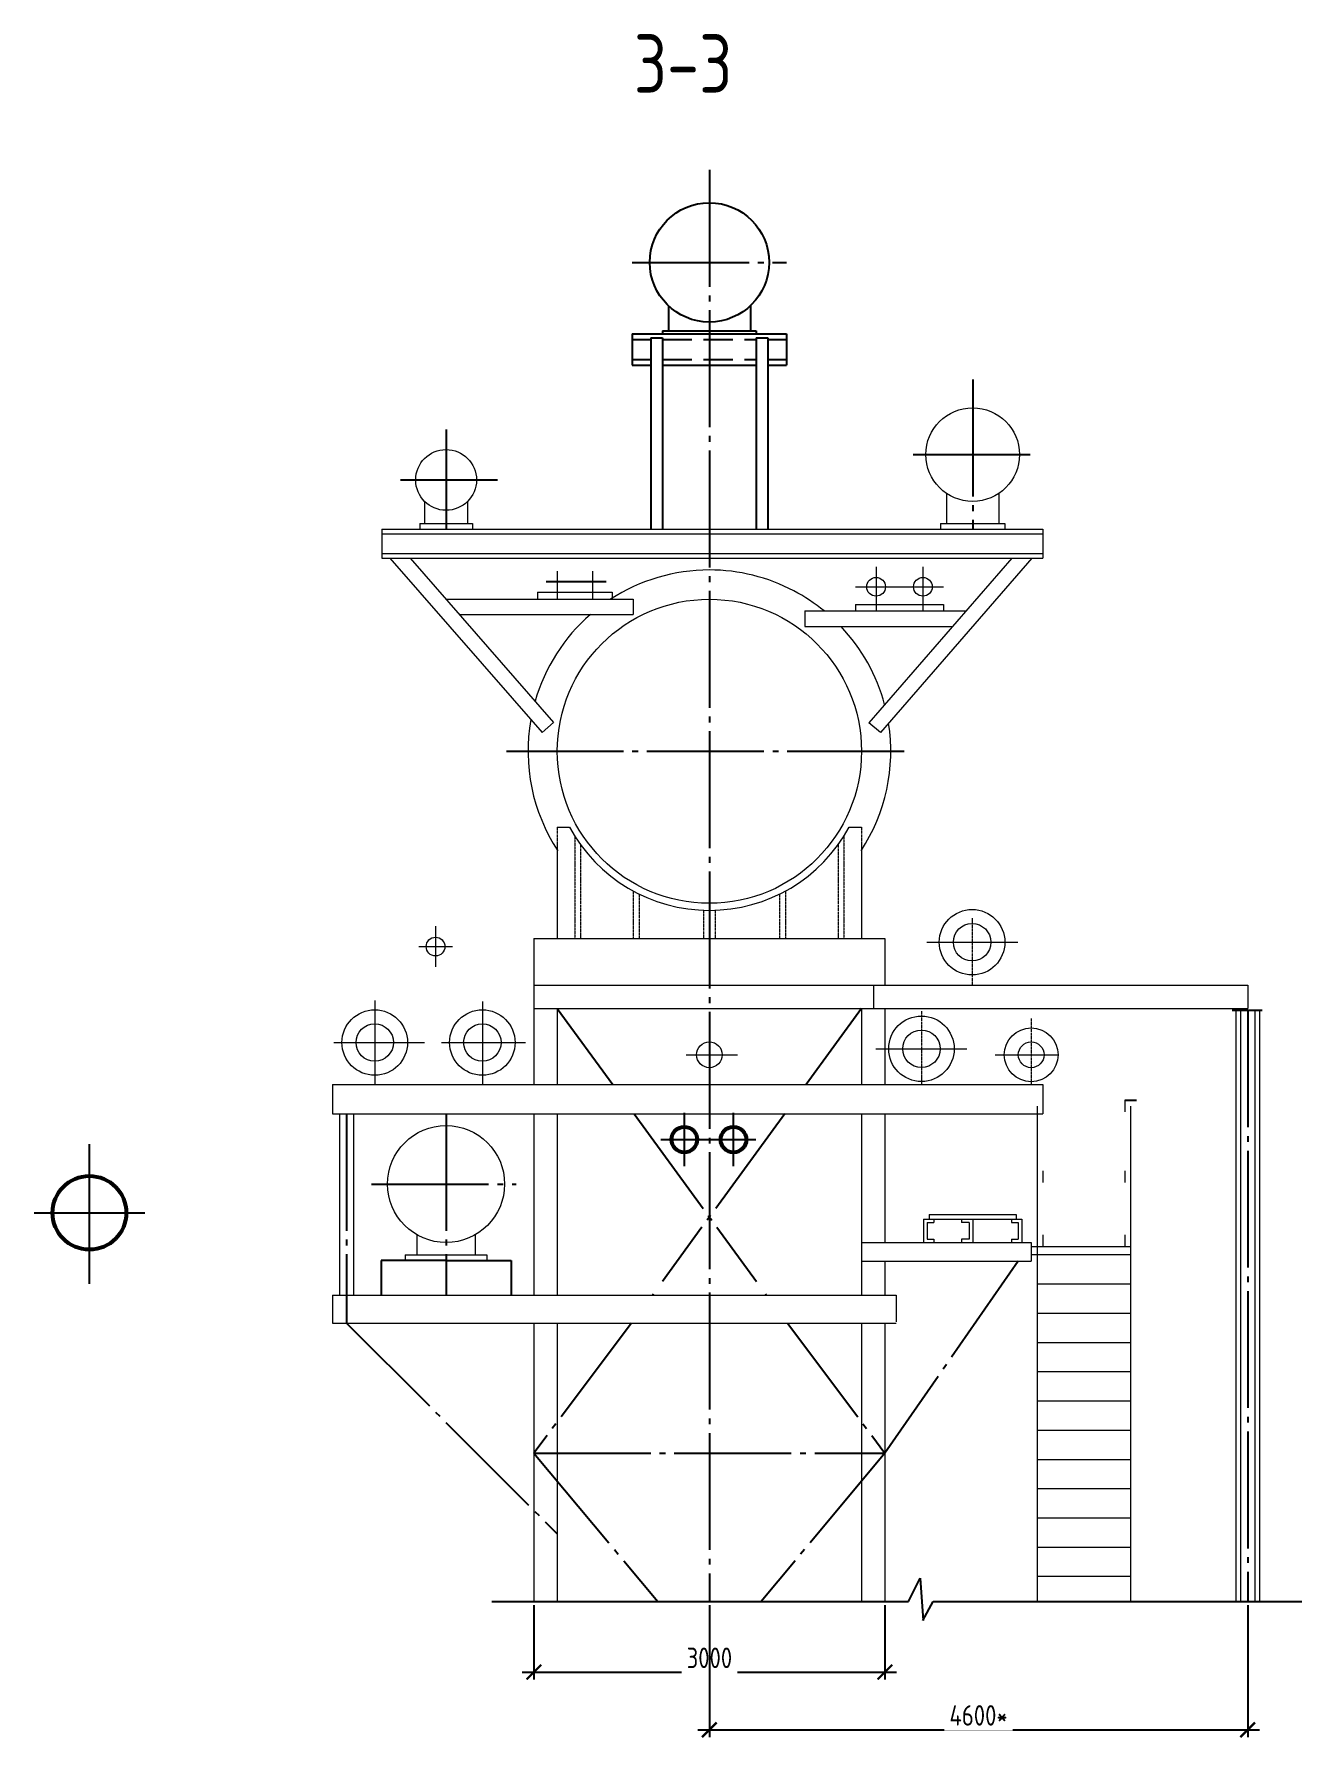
# Model space of a CAD drawing. Header units: inches. Extents: x -228863 to 215834, y 14270 to 189847.
# Drawn here: x 131927 to 142761, y 94500 to 109068 of the extents above; entities that cross this region are included whole.
import ezdxf

# ---------------------------------------------------------------- set-up
doc = ezdxf.new("R2010")
doc.units = ezdxf.units.IN
doc.header["$MEASUREMENT"] = 0
for name, pattern in [('ACAD_ISO04W100', [30, 24, -3, 0, -3]), ('GOST2.303 4', [7, 5, -2, 0]), ('GOST2.303 5', [24, 20, -1.5, 1, -1.5]), ('ГОСТ 2.303 5', [24, 20, -1.5, 1, -1.5])]:
    doc.linetypes.add(name, pattern=pattern)
doc.layers.get('0').update_dxf_attribs({"linetype": 'CONTINUOUS', "lineweight": 20})
doc.layers.get('Defpoints').update_dxf_attribs({"linetype": 'CONTINUOUS'})
for name, color, linetype, lineweight in [('Text', 7, 'CONTINUOUS', 30), ('Кислород НД', 192, 'CONTINUOUS', 53), ('ПИ_NG LP', 6, 'CONTINUOUS', 53)]:
    doc.layers.add(name, color=color, linetype=linetype, lineweight=lineweight)
for name, color, linetype in [('VPORTS', 7, 'CONTINUOUS'), ('неосновной', 7, 'CONTINUOUS'), ('осевая', 7, 'ACAD_ISO04W100')]:
    doc.layers.add(name, color=color, linetype=linetype)
doc.styles.add('GOST 2.304', font='CS_Gost2304.shx')
doc.styles.add('ГОСТ 2.304', font='CS_Gost2304.shx')
doc.dimstyles.new('SPDS', dxfattribs={"dimscale": 50, "dimtxt": 3.5, "dimasz": 2.5, "dimexe": 1.25, "dimexo": 0.625, "dimtad": 1, "dimdec": 0, "dimrnd": 0.001, "dimtxsty": 'GOST 2.304', "dimblk": 'ARCHTICK', "dimcen": 2.5, "dimdle": 2, "dimadec": 0, "dimazin": 2, "dimtfac": 0.75, "dimtdec": 0, "dimtmove": 1, "dimatfit": 3, "dimfxl": 1, "dimtolj": 1, "dimarcsym": 0})

# ---------------------------------------------------------------- blocks, each defined once
blk = doc.blocks.new('_ArchTick')
at = {"color": 0, "linetype": 'ByBlock', "const_width": 0.15}
blk.add_lwpolyline([(-0.5, -0.5), (0.5, 0.5)], dxfattribs=at)
blk = doc.blocks.new('*D19')
at = {"layer": 'Defpoints', "color": 0}
for p in [(136198, 95666), (139198, 95666), (139198, 95063)]:
    blk.add_point(p, dxfattribs=at)
at = {"layer": 'VPORTS', "color": 0, "lineweight": -2, "ltscale": 50}
for p, q in [((136198, 95635), (136198, 95001)), ((139198, 95635), (139198, 95001)), ((136098, 95063), (139298, 95063))]:
    blk.add_line(p, q, dxfattribs=at)
at = {"layer": 'VPORTS', "color": 0, "lineweight": -2, "xscale": 125, "yscale": 125, "zscale": 125, "rotation": 180}
blk.add_blockref('_ArchTick', (136198, 95063), dxfattribs=at)
at = {"layer": 'VPORTS', "color": 0, "lineweight": -2, "xscale": 125, "yscale": 125, "zscale": 125}
blk.add_blockref('_ArchTick', (139198, 95063), dxfattribs=at)
at = {"layer": 'VPORTS', "color": 0, "linetype": 'ByBlock', "ltscale": 50, "insert": (137698, 95185), "char_height": 175, "attachment_point": 5, "style": 'GOST 2.304', "bg_fill": 3, "box_fill_scale": 1.25, "bg_fill_color": 256, "bg_fill_true_color": 13158600, "bg_fill_transparency": 0}
blk.add_mtext('\\A1;3000', dxfattribs=at)
blk = doc.blocks.new('*D20')
at = {"layer": 'Defpoints', "color": 0}
for p in [(137698, 95666), (142298, 95666), (142298, 94570)]:
    blk.add_point(p, dxfattribs=at)
at = {"layer": 'VPORTS', "color": 0, "lineweight": -2, "ltscale": 50}
for p, q in [((137698, 95635), (137698, 94507)), ((142298, 95635), (142298, 94507)), ((137598, 94570), (142398, 94570))]:
    blk.add_line(p, q, dxfattribs=at)
at = {"layer": 'VPORTS', "color": 0, "lineweight": -2, "xscale": 125, "yscale": 125, "zscale": 125, "rotation": 180}
blk.add_blockref('_ArchTick', (137698, 94570), dxfattribs=at)
at = {"layer": 'VPORTS', "color": 0, "lineweight": -2, "xscale": 125, "yscale": 125, "zscale": 125}
blk.add_blockref('_ArchTick', (142298, 94570), dxfattribs=at)
at = {"layer": 'VPORTS', "color": 0, "linetype": 'ByBlock', "ltscale": 50, "insert": (139998, 94693), "char_height": 175, "attachment_point": 5, "style": 'GOST 2.304', "bg_fill": 3, "box_fill_scale": 1.25, "bg_fill_color": 256, "bg_fill_true_color": 13158600, "bg_fill_transparency": 0}
blk.add_mtext('\\A1;4600*', dxfattribs=at)

msp = doc.modelspace()

# ---------------------------------------------------------------- linework, layer by layer
for p, q in [((135267.665, 104884.558), (135267.665, 105068.553)), ((135630.63, 105070.702), (135630.63, 104884.558)), ((139723.09, 105141.809), (139723.09, 104884.558)), ((140171.946, 105141.094), (140171.946, 104884.558)), ((135223.045, 104884.558), (135223.045, 104835.804)), ((135223.045, 104884.558), (135673.045, 104884.558)), ((135673.045, 104884.558), (135673.045, 104835.804)), ((139673.045, 104884.558), (139673.045, 104835.804)), ((139673.045, 104884.558), (140223.045, 104884.558)), ((140223.045, 104884.558), (140223.045, 104835.804)), ((134898.045, 104835.804), (134898.045, 104585.804)), ((134898.045, 104835.804), (140548.045, 104835.804)), ((134898.045, 104795.804), (140548.045, 104795.804)), ((140548.045, 104835.804), (140548.045, 104585.804)), ((134898.045, 104625.804), (140548.045, 104625.804)), ((134898.045, 104585.804), (140548.045, 104585.804)), ((134967.456, 104585.804), (136268.838, 103095.614)), ((135140.05, 104585.804), (136365.209, 103182.895)), ((136398.045, 104476.727), (136398.045, 104235.804)), ((136698.045, 104476.727), (136698.045, 104235.804)), ((140282.332, 104585.804), (139061.326, 103179.926)), ((139122.635, 104513.808), (139122.635, 104135.804)), ((140454.516, 104585.804), (139160.518, 103095.881)), ((139522.635, 104513.808), (139522.635, 104135.804)), ((138947.635, 104341.943), (139697.635, 104341.943)), ((135445.705, 104235.804), (137045.39, 104235.804)), ((136228.045, 104295.804), (136228.045, 104235.804)), ((136228.045, 104295.804), (136868.045, 104295.804)), ((136868.045, 104295.804), (136868.045, 104235.804)), ((137045.39, 104235.804), (137045.39, 104105.804)), ((138947.635, 104191.943), (139697.635, 104191.943)), ((138947.635, 104191.943), (138947.635, 104131.943)), ((139697.635, 104191.943), (139697.635, 104131.943)), ((135559.234, 104105.804), (137045.39, 104105.804)), ((138513.25, 104135.804), (139891.506, 104135.804)), ((138513.25, 104135.804), (138513.25, 104001.943)), ((138513.25, 104001.943), (139775.248, 104001.943)), ((136268.838, 103095.614), (136365.209, 103182.895)), ((139160.518, 103095.881), (139061.326, 103179.926)), ((136398.045, 102285.804), (136503.432, 102285.804)), ((138892.658, 102285.804), (138998.045, 102285.804)), ((135214.007, 101265.804), (135502.083, 101265.804)), ((136198.045, 101335.804), (139198.045, 101335.804)), ((136198.045, 101335.804), (136198.045, 100085.804)), ((139198.045, 101335.804), (139198.045, 100935.804)), ((139556.035, 101303.246), (140332.816, 101303.246)), ((136198.045, 100935.804), (139198.045, 100935.804)), ((136198.045, 100735.804), (139198.045, 100735.804)), ((136398.045, 100735.804), (136398.045, 100085.804)), ((138998.045, 100735.804), (138998.045, 100085.804)), ((139198.045, 100735.804), (139198.045, 100085.804)), ((142198.045, 100721.109), (142198.045, 95666.188)), ((142238.045, 100721.109), (142238.045, 95666.188)), ((142358.045, 100721.109), (142358.045, 95666.188)), ((142398.045, 100721.109), (142398.045, 95666.188)), ((134487.517, 100445.804), (135264.298, 100445.804)), ((135408.939, 100445.804), (136126.793, 100445.804)), ((139121.793, 100392.166), (139898.575, 100392.166)), ((137500.744, 100340.804), (137938.045, 100340.804)), ((140140.358, 100340.804), (140675.965, 100340.804)), ((141248.045, 99952.124), (141248.045, 99852.124)), ((134538.045, 99835.804), (134538.045, 98285.804)), ((134658.045, 99835.804), (134658.045, 98285.804)), ((136198.045, 99835.804), (136198.045, 98285.804)), ((136398.045, 99835.804), (136398.045, 98285.804)), ((138998.045, 99835.804), (138998.045, 98285.804)), ((139198.045, 99835.804), (139198.045, 98735.804)), ((140498.045, 99900.579), (140498.045, 95666.188)), ((141298.045, 99902.124), (141298.045, 95666.188)), ((140548.045, 99349.484), (140548.045, 99249.484)), ((141248.045, 99349.484), (141248.045, 99249.484)), ((139528.045, 98935.804), (139528.045, 98735.804)), ((139528.045, 98935.804), (139615.721, 98935.804)), ((139574.802, 98975.747), (139574.802, 98935.804)), ((139574.802, 98975.747), (140319.457, 98975.747)), ((139615.721, 98935.804), (140368.045, 98935.804)), ((139615.721, 98935.804), (139615.721, 98905.804)), ((139852.036, 98935.804), (139852.036, 98905.804)), ((139948.045, 98935.804), (139948.045, 98735.804)), ((140280.57, 98935.804), (140280.57, 98905.804)), ((140319.457, 98975.747), (140319.457, 98935.804)), ((140368.045, 98935.804), (140368.045, 98735.804)), ((135196.985, 98803.399), (135196.985, 98631.777)), ((135696.985, 98803.399), (135696.985, 98631.777)), ((139558.045, 98905.804), (139558.045, 98765.804)), ((139558.045, 98905.804), (139615.721, 98905.804)), ((139918.045, 98905.804), (139852.036, 98905.804)), ((139918.045, 98905.804), (139918.045, 98765.804)), ((140280.57, 98905.804), (140338.045, 98905.804)), ((140338.045, 98905.804), (140338.045, 98765.804)), ((140548.045, 98801.88), (140548.045, 98701.88)), ((141248.045, 98801.88), (141248.045, 98701.88)), ((135096.985, 98631.777), (135096.985, 98581.777)), ((135096.985, 98631.777), (135796.985, 98631.777)), ((135796.985, 98631.777), (135796.985, 98581.777)), ((138998.045, 98735.804), (140448.045, 98735.804)), ((139558.045, 98765.804), (139615.721, 98765.804)), ((139615.721, 98765.804), (139615.721, 98735.804)), ((139918.045, 98765.804), (139852.036, 98765.804)), ((139852.036, 98765.804), (139852.036, 98735.804)), ((140280.57, 98765.804), (140338.045, 98765.804)), ((140280.57, 98765.804), (140280.57, 98735.804)), ((140448.045, 98735.804), (140448.045, 98575.804)), ((140448.045, 98702.124), (141298.045, 98702.124)), ((140448.045, 98632.124), (141298.045, 98632.124)), ((135096.985, 98581.777), (135796.985, 98581.777)), ((136198.045, 98535.804), (136198.045, 98285.804)), ((138998.045, 98575.804), (140448.045, 98575.804)), ((139198.045, 98575.804), (139198.045, 98285.804)), ((140498.045, 98382.124), (141298.045, 98382.124)), ((134478.045, 98285.804), (134478.045, 98045.804)), ((134478.045, 98285.804), (139294.071, 98285.804)), ((139294.071, 98285.804), (139294.071, 98057.686)), ((134478.045, 98045.804), (139294.071, 98045.804)), ((136198.045, 98045.804), (136198.045, 95666.188)), ((136398.045, 98045.804), (136398.045, 95666.188)), ((138998.045, 98045.804), (138998.045, 95666.188)), ((139198.045, 98045.804), (139198.045, 95666.188)), ((140498.045, 98132.124), (141298.045, 98132.124)), ((140498.045, 97882.124), (141298.045, 97882.124)), ((140498.045, 97632.124), (141298.045, 97632.124)), ((140498.045, 97382.124), (141298.045, 97382.124)), ((140498.045, 97132.124), (141298.045, 97132.124)), ((140498.045, 96882.124), (141298.045, 96882.124)), ((140498.045, 96632.124), (141298.045, 96632.124)), ((140498.045, 96382.124), (141298.045, 96382.124)), ((140498.045, 96132.124), (141298.045, 96132.124)), ((140498.045, 95882.124), (141298.045, 95882.124))]:
    msp.add_line(p, q)
at = {"linetype": 'ACAD_ISO04W100'}
for p, q in [((136398.045, 102285.804), (136398.045, 101335.804)), ((138998.045, 102285.804), (138998.045, 101335.804)), ((136398.045, 102154.932), (136398.045, 101335.804)), ((136548.045, 102209.788), (136548.045, 101335.804)), ((136598.045, 102136.054), (136598.045, 101335.804)), ((138798.045, 102136.054), (138798.045, 101335.804)), ((138848.045, 102209.788), (138848.045, 101335.804)), ((138998.045, 102149.219), (138998.045, 101335.804)), ((137048.045, 101741.191), (137048.045, 101335.804)), ((137098.045, 101715.313), (137098.045, 101335.804)), ((138298.045, 101715.313), (138298.045, 101335.804)), ((138348.045, 101741.191), (138348.045, 101335.804)), ((137648.045, 101576.724), (137648.045, 101335.804)), ((137748.045, 101576.724), (137748.045, 101335.804)), ((139943.008, 101508.999), (139943.008, 100935.804)), ((136398.045, 100735.804), (136398.045, 100085.804)), ((138998.045, 100735.804), (138998.045, 100085.804)), ((139510.184, 100714.127), (139510.184, 100085.804)), ((136398.045, 100529.613), (136398.045, 100085.804)), ((138998.045, 100529.613), (138998.045, 100085.804)), ((140448.045, 100650.186), (140448.045, 100085.804)), ((136398.045, 100503.454), (136398.045, 100085.804)), ((138998.045, 100503.454), (138998.045, 100085.804)), ((136398.045, 99835.804), (136398.045, 99255.804)), ((138998.045, 99835.804), (138998.045, 98285.804)), ((138998.045, 99835.804), (138998.045, 99255.804)), ((138998.045, 98045.804), (138998.045, 95666.188))]:
    msp.add_line(p, q, dxfattribs=at)
at = {"linetype": 'ACAD_ISO04W100', "ltscale": 50}
msp.add_line((135358.045, 101439.267), (135358.045, 101092.185), dxfattribs=at)
at = {"linetype": 'ACAD_ISO04W100', "ltscale": 100}
for p, q in [((134838.399, 100806.151), (134838.399, 100085.804)), ((135758.045, 100795.441), (135758.045, 100085.804))]:
    msp.add_line(p, q, dxfattribs=at)
at = {"lineweight": 15}
for p, q in [((134478.045, 100085.804), (134478.045, 99835.804)), ((134478.045, 100085.804), (138644.045, 100085.804)), ((138644.045, 100085.804), (140548.045, 100085.804)), ((140548.045, 100085.804), (140548.045, 99835.804))]:
    msp.add_line(p, q, dxfattribs=at)
for centre, radius in [((139948.045, 105472.558), 400), ((135448.045, 105255.804), 260), ((139122.635, 104341.943), 80), ((139522.635, 104341.943), 80), ((137698.045, 102935.804), 1300), ((139943.008, 101303.246), 280), ((139943.008, 101303.246), 160), ((135358.045, 101265.804), 80), ((134838.399, 100445.804), 280), ((135758.045, 100445.804), 280), ((139510.184, 100392.166), 280), ((134838.399, 100445.804), 160), ((135758.045, 100445.804), 160), ((139510.184, 100392.166), 160), ((140448.045, 100340.804), 230), ((137698.045, 100340.804), 110), ((140448.045, 100340.804), 110), ((135448.045, 99235.804), 500)]:
    msp.add_circle(centre, radius)
for radius, start, end in [(1550, 90, 122.9958855), (1550, 62.2328715, 90), (1550, 50.731974, 62.2328715), (1550, 130.9887214, 164.006698), (1550, 14.9160573, 43.4587125), (1550, 169.9373059, 213.2564313), (1550, 326.7435687, 8.8863152), (1360, 208.5510231, 331.4489769)]:
    msp.add_arc((137698.045, 102935.804), radius, start, end)
at = {"layer": 'VPORTS', "linetype": 'GOST2.303 5', "ltscale": 50}
for p, q in [((137698.045, 107907.208), (137698.045, 95666.188)), ((137038.045, 107115.804), (138358.045, 107115.804)), ((137348.045, 106744.86), (137348.045, 106530.804)), ((138048.045, 106744.86), (138048.045, 106530.804)), ((137298.045, 106530.804), (137298.045, 106505.804)), ((138098.045, 106530.804), (138098.045, 106505.804)), ((139948.045, 106114.179), (139948.045, 104831.329)), ((135448.045, 105686.793), (135448.045, 104835.804)), ((139439.015, 105472.558), (140486.116, 105472.558)), ((135058.179, 105255.804), (135888.685, 105255.804)), ((135963.863, 102935.804), (139429.561, 102935.804)), ((136398.045, 100735.804), (136872.28, 100085.804)), ((138998.045, 100735.804), (138524.012, 100085.804)), ((142298.045, 100721.109), (142298.045, 95666.188)), ((134598.045, 99835.804), (134598.045, 98045.804)), ((135448.045, 99835.804), (135448.045, 98285.804)), ((137054.678, 99835.804), (138099.453, 98403.804)), ((138341.691, 99835.804), (137297.359, 98403.804)), ((134811.497, 99235.804), (136046.143, 99235.804)), ((140336.934, 98575.804), (139198.045, 96935.804)), ((137218.596, 98295.804), (137211.303, 98285.804)), ((138178.249, 98295.804), (138185.545, 98285.804)), ((134598.045, 98045.804), (136398.045, 96245.804)), ((137031.168, 98045.804), (136198.045, 96935.804)), ((138365.545, 98045.804), (139198.045, 96935.804)), ((136198.045, 96935.804), (139198.045, 96935.804)), ((136198.045, 96935.804), (137256.058, 95666.188)), ((139198.045, 96935.804), (138140.032, 95666.188))]:
    msp.add_line(p, q, dxfattribs=at)
at = {"layer": 'VPORTS', "linetype": 'GOST2.303 5', "ltscale": 200}
for p, q in [((137038.045, 106505.804), (137038.045, 106235.804)), ((138358.045, 106505.804), (138358.045, 106235.804)), ((137198.045, 106470.804), (137198.045, 104835.804)), ((137298.045, 106470.804), (137298.045, 104835.804)), ((138098.045, 106470.804), (138098.045, 104835.804)), ((138198.045, 106470.804), (138198.045, 104835.804))]:
    msp.add_line(p, q, dxfattribs=at)
at = {"layer": 'VPORTS', "ltscale": 50}
for p, q in [((137038.045, 106505.804), (138358.045, 106505.804)), ((137298.045, 106530.804), (138098.045, 106530.804)), ((137198.045, 106470.804), (137298.045, 106470.804)), ((138098.045, 106470.804), (138198.045, 106470.804)), ((137038.045, 106235.804), (137198.045, 106235.804)), ((137298.045, 106235.804), (138098.045, 106235.804)), ((138198.045, 106235.804), (138358.045, 106235.804)), ((136303.76, 104387.69), (136817.064, 104387.69)), ((141248.045, 99952.124), (141348.045, 99952.124)), ((135448.045, 98581.777), (134892.688, 98581.777)), ((134892.688, 98581.777), (134892.688, 98285.804)), ((135448.045, 98581.777), (136003.402, 98581.777)), ((136003.402, 98581.777), (136003.402, 98285.804)), ((135837.963, 95666.188), (139400.903, 95666.188)), ((139611.571, 95666.188), (142761.427, 95666.188))]:
    msp.add_line(p, q, dxfattribs=at)
at = {"layer": 'VPORTS', "linetype": 'GOST2.303 4', "ltscale": 50}
for p, q in [((137038.045, 106455.804), (137198.045, 106455.804)), ((137298.045, 106455.804), (138098.045, 106455.804)), ((138198.045, 106455.804), (138358.045, 106455.804)), ((137038.045, 106285.804), (137198.045, 106285.804)), ((137298.045, 106285.804), (138098.045, 106285.804)), ((138198.045, 106285.804), (138358.045, 106285.804))]:
    msp.add_line(p, q, dxfattribs=at)
at = {"layer": 'VPORTS', "lineweight": 15, "ltscale": 50}
for p, q in [((139099.915, 100935.804), (140444.045, 100935.804)), ((139099.915, 100935.804), (139099.915, 100735.804)), ((140444.045, 100935.804), (142298.045, 100935.804)), ((142298.045, 100935.804), (142298.045, 100735.804)), ((139099.915, 100735.804), (142298.045, 100735.804)), ((134478.045, 99835.804), (138644.045, 99835.804)), ((138644.045, 99835.804), (140548.045, 99835.804))]:
    msp.add_line(p, q, dxfattribs=at)
at = {"layer": 'VPORTS', "ltscale": 50}
msp.add_circle((137698.045, 107115.804), 510, dxfattribs=at)
at = {"layer": 'Кислород НД', "linetype": 'ByBlock', "ltscale": 100}
for centre in [(137484.052, 99615.871), (137904.052, 99615.871)]:
    msp.add_circle(centre, 109.5, dxfattribs=at)
at = {"layer": 'неосновной', "ltscale": 100}
msp.add_line((142165.297, 100721.109), (142422.202, 100721.109), dxfattribs=at)
at = {"layer": 'осевая', "color": 1, "linetype": 'ГОСТ 2.303 5', "ltscale": 100}
for p, q in [((137484.052, 99388.121), (137484.052, 99843.621)), ((137904.052, 99388.121), (137904.052, 99843.621)), ((132400.045, 98381.457), (132400.045, 99575.457)), ((137283.552, 99615.871), (138093.552, 99615.871)), ((131927.295, 98989.957), (132872.795, 98989.957))]:
    msp.add_line(p, q, dxfattribs=at)
at = {"layer": 'ПИ_NG LP', "linetype": 'ByBlock', "ltscale": 50}
msp.add_circle((132400.045, 98989.957), 315, dxfattribs=at)

# ---------------------------------------------------------------- texts
at = {"layer": 'Text', "linetype": 'Continuous', "ltscale": 100, "style": 'ГОСТ 2.304'}
msp.add_text('3-3', height=500, dxfattribs=at).set_placement((137052.545, 108565.957))

# ---------------------------------------------------------------- next in the draw order: dimensions: what is measured, and where the dimension line sits
at = {"layer": 'VPORTS', "ltscale": 50}
dim = msp.add_linear_dim(base=(139198.045, 95063.019), p1=(136198.045, 95666.188), p2=(139198.045, 95666.188), dimstyle='SPDS', override={"dimscale": 50, "dimtfill": 1, "dimarcsym": 1}, dxfattribs=at)
dim.commit()
dim.dimension.update_dxf_attribs({"geometry": '*D19', "text_midpoint": (137698.045, 95185.393)})

# ---------------------------------------------------------------- next in the draw order: dimensions: what is measured, and where the dimension line sits
dim = msp.add_linear_dim(base=(142298.045, 94569.5), p1=(137698.045, 95666.188), p2=(142298.045, 95666.188), text='4600*', dimstyle='SPDS', override={"dimscale": 50, "dimlfac": 1, "dimtxsty": 'GOST 2.304', "dimblk1": 'ArchTick', "dimblk2": 'ArchTick', "dimsah": 1, "dimtfill": 1, "dimtolj": 1, "dimarcsym": 1}, dxfattribs=at)
dim.commit()
dim.dimension.update_dxf_attribs({"geometry": '*D20', "text_midpoint": (139998.045, 94693.314)})

# ---------------------------------------------------------------- next in the draw order: linework, layer by layer
at = {"layer": 'VPORTS', "ltscale": 100}
for p, q in [((139400.903, 95666.188), (139498.244, 95865.624)), ((139498.244, 95865.624), (139523.47, 95503.916)), ((139523.454, 95504.15), (139611.571, 95666.188))]:
    msp.add_line(p, q, dxfattribs=at)

doc.saveas('drawing.dxf')
